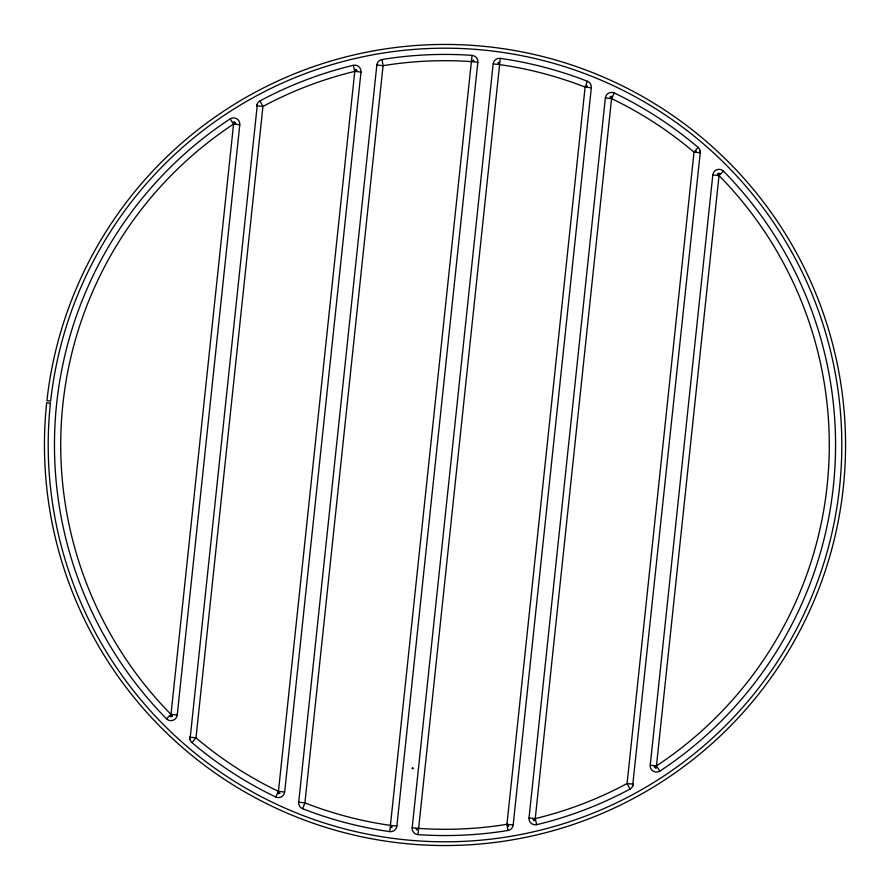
<?xml version="1.0" encoding="UTF-8"?>
<svg xmlns="http://www.w3.org/2000/svg" width="890" height="890" viewBox="0 0 890 890"><rect width="100%" height="100%" fill="white"/><g stroke="black" fill="none" stroke-linecap="round" stroke-linejoin="round"><path stroke-width="1.33" d="M472.056 55.38L389.753 831.616A390.543 390.543 0 0 1 302.633 808.71A6.263 6.263 0 0 1 298.684 802.224L376.848 65.014A6.263 6.263 0 0 1 382.066 59.496A390.543 390.543 0 0 1 472.056 55.369A6.263 6.263 0 0 1 477.841 62.278L396.862 826.076A6.263 6.263 0 0 1 389.753 831.616M417.966 834.609L500.269 58.373A390.543 390.543 0 0 1 587.389 81.268A6.263 6.263 0 0 1 591.327 87.754L513.174 824.963A6.263 6.263 0 0 1 507.945 830.481A390.543 390.543 0 0 1 417.966 834.609A6.263 6.263 0 0 1 412.181 827.7L493.16 63.902A6.263 6.263 0 0 1 500.269 58.373M170.735 716.795L233.825 121.719M177.21 715.071L239.799 124.756A6.263 6.263 0 0 0 230.132 118.871A390.543 390.543 0 0 0 166.519 718.797A6.263 6.263 0 0 0 177.21 715.071L170.98 714.414L166.519 718.797M257.377 104.152L190.015 739.423M262.939 106.444L196 737.832L191.951 742.594A390.543 390.543 0 0 0 275.733 797.017A6.263 6.263 0 0 0 284.666 792.033L360.995 72.046A6.263 6.263 0 0 0 353.308 65.293A390.543 390.543 0 0 0 259.98 100.926A6.263 6.263 0 0 0 256.721 105.788L262.939 106.444L259.98 100.937M278.192 793.758L354.776 71.378L353.308 65.293M412.548 768.949L412.682 767.714M532.943 819.278L535.246 818.6A384.291 384.291 0 0 0 627.072 783.534L633.302 784.19A6.263 6.263 0 0 1 630.031 789.052A390.543 390.543 0 0 1 536.715 824.685A6.263 6.263 0 0 1 529.016 817.943L605.356 97.945A6.263 6.263 0 0 1 614.289 92.972A390.543 390.543 0 0 1 698.072 147.384A6.263 6.263 0 0 1 700.241 152.813L632.59 786.348M536.715 824.685L535.246 818.6L611.831 96.231M650.223 765.222L712.812 174.907A6.263 6.263 0 0 1 723.492 171.18A390.543 390.543 0 0 1 659.89 771.107A6.263 6.263 0 0 1 650.223 765.222L656.442 765.878L659.89 771.107M656.197 768.259L719.287 173.194M302.633 808.71L304.914 802.88L383.078 65.682L382.066 59.496M587.389 81.268L585.108 87.098L506.944 824.307L507.945 830.481M632.645 785.826L633.302 784.19L632.723 785.058M275.733 797.017L278.437 791.366L284.666 792.033M605.356 97.945L611.575 98.612L614.289 92.972M169.946 716.561L170.98 714.414A384.291 384.291 0 0 1 233.569 124.099L234.715 121.997M720.077 173.417L719.031 175.575A384.291 384.291 0 0 1 656.442 765.878L655.296 767.981M262.951 106.455A384.28 384.28 0 0 1 354.776 71.389L355.922 69.275M534.1 820.702L535.246 818.6L529.016 817.943M256.721 105.788L257.288 104.931M698.072 147.384L694.011 152.157L627.072 783.534L630.031 789.052M723.492 171.18L719.031 175.575L712.812 174.907M235.438 122.598L233.569 124.099L230.132 118.871M360.995 72.046L354.776 71.378L356.634 69.876M473.48 60.12L471.611 61.621A384.28 384.28 0 0 0 383.067 65.682L376.848 65.014M416.542 829.869L418.4 828.356A384.291 384.291 0 0 0 506.944 824.307L513.174 824.963M533.377 820.102L535.246 818.6M654.584 767.38L656.442 765.878L654.15 766.557M587.155 85.852L585.108 87.098A384.291 384.291 0 0 0 499.379 64.57L493.16 63.902M696.236 151.244L694.011 152.157A384.291 384.291 0 0 0 611.575 98.612L610.073 96.743M354.776 71.378L357.068 70.699M235.872 123.421L233.569 124.099L239.799 124.756M473.914 60.943L471.611 61.621L477.841 62.278M416.108 829.035L418.4 828.356L412.181 827.7M587.444 86.575L585.108 87.098L591.327 87.754M696.392 151.812L694.011 152.157L700.241 152.813L699.941 151.078M412.003 768.259L413.238 768.393M298.684 802.224L304.914 802.88A384.28 384.28 0 0 0 390.632 825.419L396.862 826.076M508.691 825.953L506.944 824.307L508.068 826.421M717.529 173.706L719.031 175.575L718.352 173.272M497.877 62.701L499.379 64.558L498.7 62.267M392.145 827.277L390.632 825.419L391.311 827.711M190.071 738.9L189.781 737.165L196 737.832A384.28 384.28 0 0 0 278.437 791.366L279.95 793.235M172.493 716.272L170.98 714.414L171.659 716.706M699.863 151.845L700.241 152.813M190.16 738.133L189.781 737.165A6.263 6.263 0 0 0 191.951 742.594M610.896 96.309L611.575 98.612M278.437 791.366L279.115 793.669M50.419 403.159L46.681 402.758A400.556 400.556 0 0 0 606.958 811.346A400.556 400.556 0 0 0 681.874 121.975A400.556 400.556 0 0 0 46.914 400.678L50.641 401.09A396.807 396.807 0 0 1 679.66 125.001A396.807 396.807 0 0 1 605.445 807.92A396.807 396.807 0 0 1 50.419 403.159"/></g></svg>
